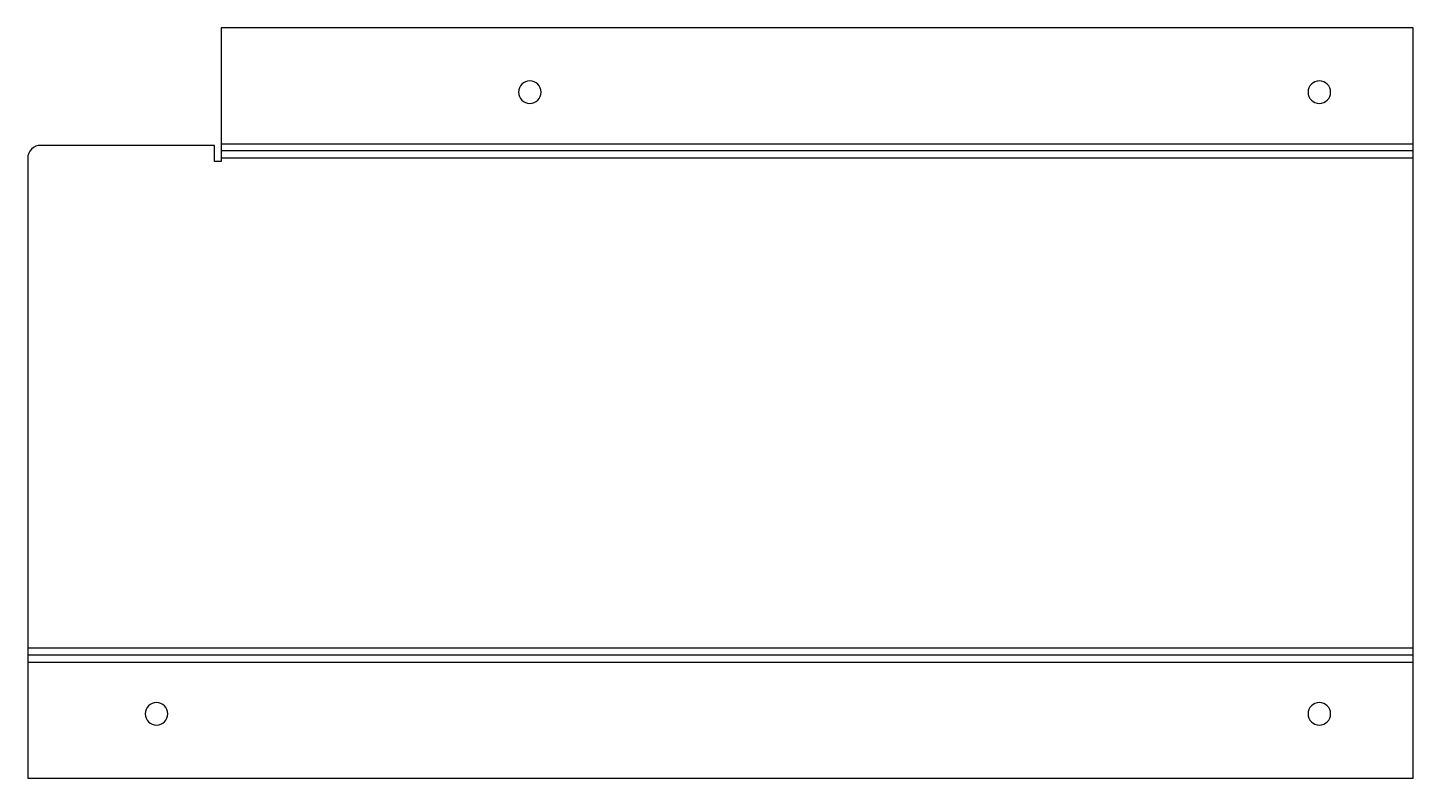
# Model space of a CAD drawing. Header units: millimetres. Extents: x 0 to 215, y 0 to 117.
import ezdxf

# ---------------------------------------------------------------- set-up
doc = ezdxf.new("R2010")
doc.units = ezdxf.units.MM

msp = doc.modelspace()

# ---------------------------------------------------------------- linework, layer by layer
at = {"layer": 'BEND'}
for p, q in [((215, 97.39), (30, 97.39)), ((215, 19.13), (0, 19.13))]:
    msp.add_line(p, q, dxfattribs=at)
at = {"layer": 'BEND_EXTENT'}
for p, q in [((30, 98.52), (215, 98.52)), ((215, 96.26), (30, 96.26)), ((0, 20.26), (215, 20.26)), ((215, 18), (0, 18))]:
    msp.add_line(p, q, dxfattribs=at)
at = {"layer": 'INTERIOR_PROFILES', "extrusion": (0, 0, -1)}
for centre in [(-77.91, 106.52), (-200.42, 106.52), (-20, 10), (-200.42, 10)]:
    msp.add_circle(centre, 1.75, dxfattribs=at)
at = {"layer": 'OUTER_PROFILES'}
msp.add_lwpolyline([(29, 98.26), (2, 98.26, 0.414214), (0, 96.26), (0, 0), (215, 0), (215, 116.52), (30, 116.52), (30, 95.76), (29, 95.76)], format="xyb", close=True, dxfattribs=at)

doc.saveas('drawing.dxf')
